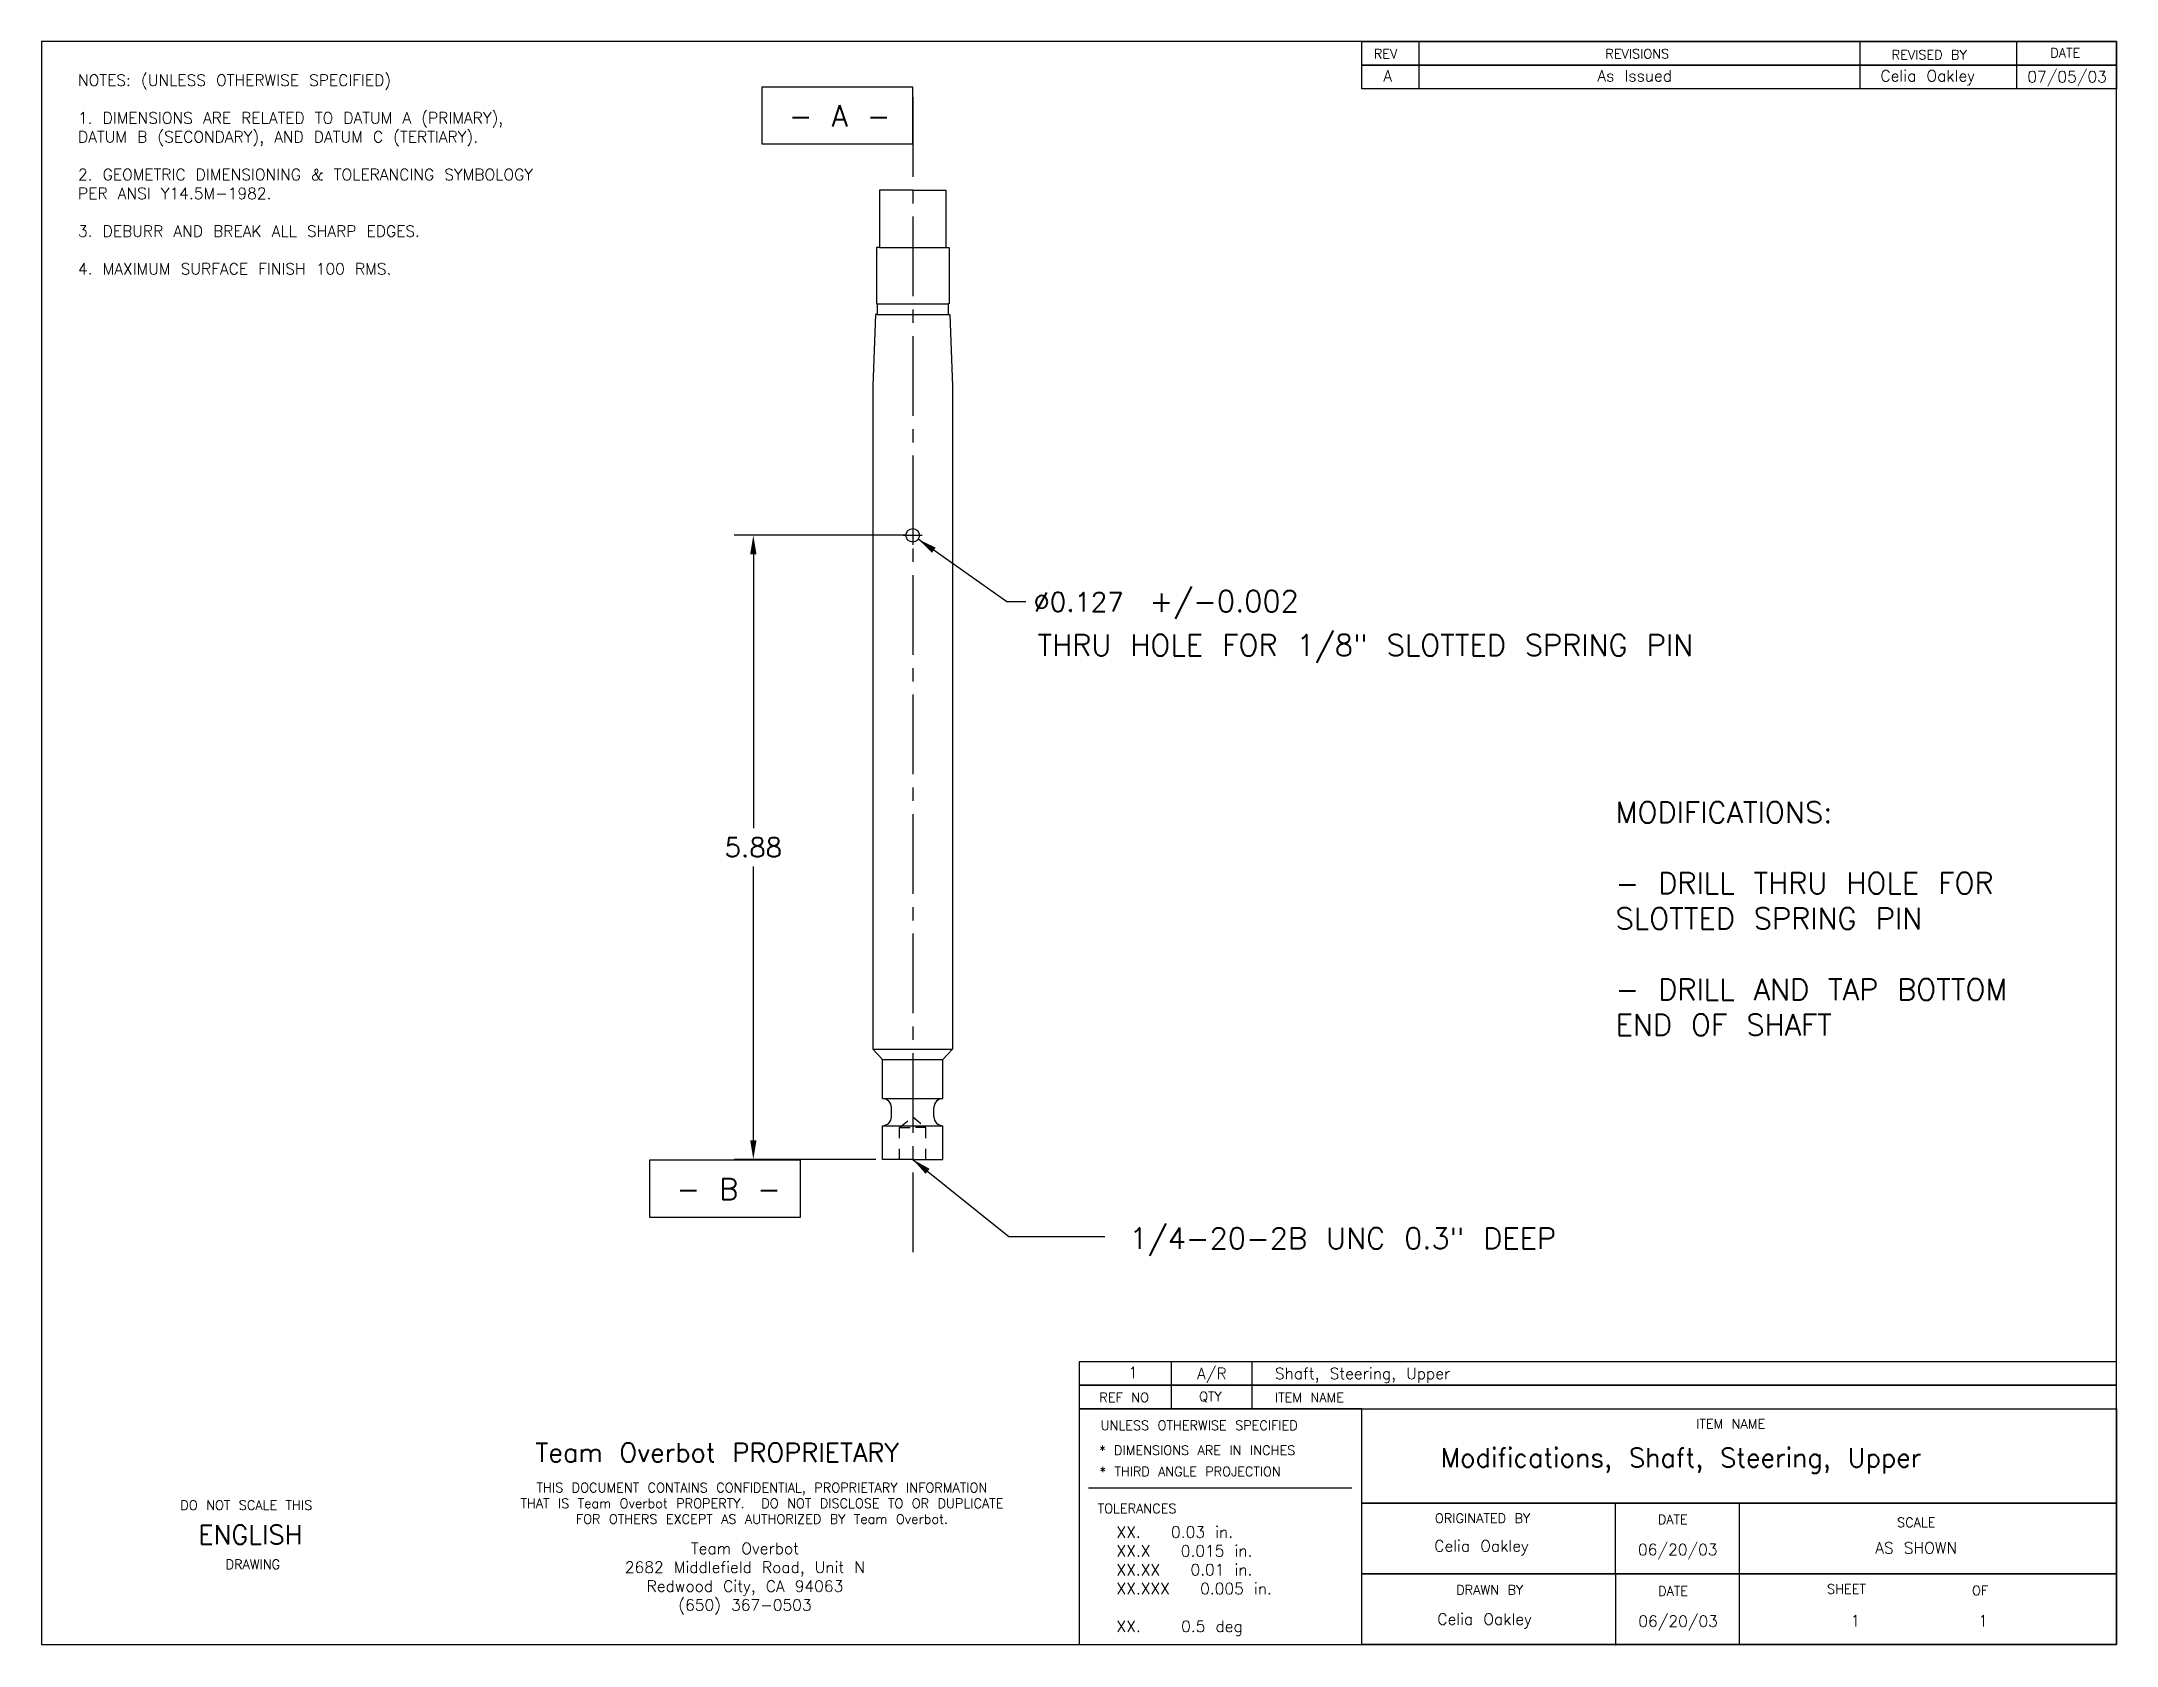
# Model space of a CAD drawing. Extents: x -2.2 to 17.3, y -4.6 to 10.5.
import ezdxf

# ---------------------------------------------------------------- set-up
doc = ezdxf.new("R2010")
doc.units = 0
doc.header["$MEASUREMENT"] = 0
doc.linetypes.add('CENTER2', pattern=[1.125, 0.75, -0.125, 0.125, -0.125])
doc.linetypes.add('HIDDEN4', pattern=[0.09375, 0.0625, -0.03125])
doc.layers.get('0').update_dxf_attribs({"linetype": 'CONTINUOUS'})
doc.layers.get('DEFPOINTS').update_dxf_attribs({"linetype": 'CONTINUOUS'})
doc.layers.add('DIMENSIONS', color=1, linetype='CONTINUOUS')
doc.layers.add('TITLEBLOCK', color=5, linetype='CONTINUOUS')
doc.styles.get("Standard").update_dxf_attribs({"font": 'txt.shx'})
doc.dimstyles.get("Standard").update_dxf_attribs({"dimtxt": 0.18, "dimasz": 0.18, "dimexe": 0.18, "dimexo": 0.0625, "dimgap": 0.09, "dimtad": 0, "dimtih": 1, "dimtoh": 1, "dimdec": 4, "dimzin": 0, "dimtxsty": 'STANDARD', "dimcen": 0.09, "dimazin": 3, "dimtfac": 1, "dimtdec": 4, "dimtofl": 0, "dimtmove": 0, "dimatfit": 3, "dimtolj": 1, "dimtzin": 0})

# ---------------------------------------------------------------- blocks, each defined once
blk = doc.blocks.new('*D0')
at = {"color": 0, "linetype": 'BYBLOCK'}
for p, q in [((5.938, 5.875), (4.32, 5.875)), ((4.5, 5.695), (4.5, 3.118)), ((4.5, 0.18), (4.5, 2.757)), ((5.652, 0), (4.32, 0))]:
    blk.add_line(p, q, dxfattribs=at)
for points in [[(4.5, 5.875), (4.53, 5.695), (4.47, 5.695)], [(4.5, 0), (4.53, 0.18), (4.47, 0.18)]]:
    blk.add_solid(points, dxfattribs=at)
at = {"layer": 'DEFPOINTS', "color": 0, "linetype": 'BYBLOCK'}
for p in [(6, 5.875), (5.715, 0)]:
    blk.add_point(p, dxfattribs=at)
at = {"color": 0, "linetype": 'BYBLOCK', "insert": (4.5, 2.938), "char_height": 0.18, "attachment_point": 5}
blk.add_mtext('\\A1;5.88', dxfattribs=at)
blk = doc.blocks.new('*D1')
at = {"color": 0, "linetype": 'BYBLOCK'}
for p, q in [((5.91, 5.875), (6.09, 5.875)), ((6, 5.965), (6, 5.785)), ((6.886, 5.248), (6.052, 5.838)), ((7.066, 5.248), (6.886, 5.248))]:
    blk.add_line(p, q, dxfattribs=at)
blk.add_solid([(6.052, 5.838), (6.181, 5.71), (6.216, 5.759)], dxfattribs=at)
at = {"color": 0, "linetype": 'BYBLOCK', "insert": (7.561, 5.248), "char_height": 0.18, "attachment_point": 5}
blk.add_mtext('\\A1;∅0.127', dxfattribs=at)

msp = doc.modelspace()

# ---------------------------------------------------------------- linework, layer by layer
for p, q in [((5.689, 9.125), (5.689, 8.585)), ((6, 9.125), (5.689, 9.125)), ((6, 9.125), (6.311, 9.125)), ((6.311, 9.125), (6.311, 8.585)), ((5.658, 8.585), (5.658, 8.055)), ((5.689, 8.585), (5.658, 8.585)), ((5.689, 8.585), (6.311, 8.585)), ((6.311, 8.585), (6.342, 8.585)), ((6.342, 8.585), (6.342, 8.055)), ((5.658, 8.055), (5.667, 8.055)), ((5.667, 8.055), (5.667, 7.955)), ((5.667, 8.055), (6.333, 8.055)), ((6.342, 8.055), (6.333, 8.055)), ((6.333, 8.055), (6.333, 7.955)), ((5.65, 7.955), (5.625, 7.28)), ((5.667, 7.955), (5.65, 7.955)), ((5.667, 7.955), (6.35, 7.955)), ((6.333, 7.955), (6.35, 7.955)), ((6.35, 7.955), (6.375, 7.28)), ((5.625, 7.28), (5.625, 1.039)), ((6.375, 7.28), (6.375, 1.039)), ((5.715, 0.939), (5.625, 1.039)), ((5.625, 1.039), (6.375, 1.039)), ((6.285, 0.939), (6.375, 1.039)), ((5.715, 0.573), (5.715, 0.939)), ((5.715, 0.939), (6.285, 0.939)), ((6.285, 0.573), (6.285, 0.939)), ((5.715, 0.573), (5.715, 0.573)), ((5.715, 0.573), (6.285, 0.573)), ((5.8, 0.402), (5.8, 0.488)), ((6.2, 0.402), (6.2, 0.488)), ((6.285, 0.573), (6.285, 0.573)), ((5.715, 0.317), (5.715, 0.317)), ((5.715, 0), (5.715, 0.317)), ((5.715, 0.317), (6.285, 0.317)), ((6.285, 0), (6.285, 0.317)), ((6.285, 0.317), (6.285, 0.317)), ((6, 0), (5.715, 0)), ((6, 0), (5.875, 0)), ((6, 0), (6.285, 0)), ((6, 0), (6.125, 0))]:
    msp.add_line(p, q)
at = {"linetype": 'HIDDEN4'}
for p, q in [((5.875, 0.3), (6, 0.4)), ((6, 0.4), (6.125, 0.3)), ((5.875, 0), (5.875, 0.3)), ((5.875, 0.3), (6, 0.3)), ((6.125, 0.3), (6, 0.3)), ((6.125, 0), (6.125, 0.3))]:
    msp.add_line(p, q, dxfattribs=at)
msp.add_circle((6, 5.875), 0.0635)
for centre, start, end in [((5.715, 0.488), 0, 90), ((5.715, 0.402), 270, 360), ((6.285, 0.488), 90, 180), ((6.285, 0.402), 180, 270)]:
    msp.add_arc(centre, 0.085, start, end)
at = {"layer": 'DIMENSIONS', "linetype": 'CENTER2'}
msp.add_line((6, 10), (6, -1), dxfattribs=at)
at = {"layer": 'DIMENSIONS'}
for p, q in [((6, 0), (6.9044, -0.7268)), ((6.9044, -0.7268), (7.8082, -0.7268))]:
    msp.add_line(p, q, dxfattribs=at)
for points in [[(4.5844, 10.0981), (5.9986, 10.0981), (5.9986, 9.5574), (4.5844, 9.5574)], [(3.5272, -0.0058), (4.9414, -0.0058), (4.9414, -0.5465), (3.5272, -0.5465)]]:
    msp.add_lwpolyline(points, close=True, dxfattribs=at)
at = {"layer": 'DIMENSIONS', "linetype": 'BYBLOCK'}
msp.add_solid([(6, 0), (6.1215, -0.1361), (6.1591, -0.0894)], dxfattribs=at)
at = {"layer": 'TITLEBLOCK'}
for p, q in [((10.7634, 10.5241), (10.7634, 10.0828)), ((14.9137, 10.5147), (14.9137, 10.0828)), ((16.3879, 10.5147), (16.3879, 10.0828)), ((8.4325, -1.9053), (8.4325, -2.3511)), ((9.1931, -1.9053), (9.1931, -2.3511)), ((10.2285, -2.3492), (7.5653, -2.3492)), ((7.5653, -2.3492), (7.5653, -3.015)), ((10.2285, -3.015), (10.2285, -2.3492)), ((7.5653, -3.015), (7.5653, -4.5685)), ((7.6543, -3.0913), (10.1338, -3.0913)), ((12.611, -3.236), (12.611, -3.9027)), ((13.7795, -3.2369), (13.7795, -3.9027)), ((13.7795, -3.9027), (13.7795, -4.5685)), ((12.6139, -3.91), (12.6139, -4.5767))]:
    msp.add_line(p, q, dxfattribs=at)
for points in [[(-2.2, -4.5685), (17.3305, -4.5685), (17.3305, 10.5232), (-2.2, 10.5232)], [(10.2285, 10.5232), (17.3305, 10.5232), (17.3305, 10.3013), (10.2285, 10.3013)], [(10.2285, 10.3013), (17.3305, 10.3013), (17.3305, 10.0794), (10.2285, 10.0794)], [(7.5653, -2.1272), (17.3305, -2.1272), (17.3305, -1.9053), (7.5653, -1.9053)], [(7.5653, -2.3492), (17.3305, -2.3492), (17.3305, -2.1272), (7.5653, -2.1272)], [(10.2285, -2.3492), (17.3305, -2.3492), (17.3305, -3.2369), (10.2285, -3.2369)], [(10.2285, -3.2369), (17.3305, -3.2369), (17.3305, -3.9027), (10.2285, -3.9027)], [(10.2285, -3.2369), (17.3305, -3.2369), (17.3305, -3.9027), (10.2285, -3.9027)], [(10.2285, -3.2369), (17.3305, -3.2369), (17.3305, -3.9027), (10.2285, -3.9027)], [(10.2285, -3.2369), (17.3305, -3.2369), (17.3305, -3.9027), (10.2285, -3.9027)], [(10.2285, -3.9027), (17.3305, -3.9027), (17.3305, -4.5685), (10.2285, -4.5685)]]:
    msp.add_lwpolyline(points, close=True, dxfattribs=at)

# ---------------------------------------------------------------- texts
at = {"layer": 'DIMENSIONS'}
for s, p in [('- A -', (4.8339, 9.7237)), ('+/-0.002', (8.2291, 5.1549)), ('THRU HOLE FOR 1/8" SLOTTED SPRING PIN', (7.1755, 4.7417)), ('- B -', (3.7767, -0.3802)), ('1/4-20-2B UNC 0.3" DEEP', (8.0406, -0.843))]:
    msp.add_text(s, height=0.2, dxfattribs=at).set_placement(p)
at = {"layer": 'DIMENSIONS', "insert": (12.6153, 3.3671), "char_height": 0.2, "width": 4.3185, "attachment_point": 1}
msp.add_mtext('MODIFICATIONS:\\P\\P- DRILL THRU HOLE FOR SLOTTED SPRING PIN\\P\\P- DRILL AND TAP BOTTOM END OF SHAFT', dxfattribs=at)
at = {"layer": 'TITLEBLOCK'}
for s, height, p in [('REV', 0.08878, (10.3408, 10.3645)), ('REVISIONS', 0.08878, (12.5193, 10.3645)), ('REVISED BY', 0.08878, (15.2141, 10.3551)), ('DATE', 0.08878, (16.7071, 10.3739)), ('A', 0.1065, (10.4301, 10.1466)), ('As Issued', 0.10653, (12.4442, 10.1485)), ('Celia Oakley', 0.10653, (15.1087, 10.1479)), ('07/05/03', 0.10653, (16.4911, 10.1391)), ('A/R', 0.10653, (8.6767, -2.0694)), ('1', 0.1065, (8.0288, -2.06)), ('Shaft, Steering, Upper', 0.10653, (9.4091, -2.0694)), ('REF NO', 0.08878, (7.7565, -2.2853)), ('QTY', 0.08878, (8.6954, -2.2759)), ('ITEM NAME', 0.08878, (9.4091, -2.2853)), ('UNLESS OTHERWISE SPECIFIED', 0.088775, (7.7694, -2.5483)), ('ITEM NAME', 0.08878, (13.3739, -2.5336)), ('Team Overbot PROPRIETARY', 0.17755, (2.4494, -2.8487)), ('* DIMENSIONS ARE IN INCHES', 0.088775, (7.7547, -2.783)), ('Modifications, Shaft, Steering, Upper', 0.17755, (10.9699, -2.8969)), ('* THIRD ANGLE PROJECTION', 0.088, (7.7607, -2.9823)), ('DO NOT SCALE THIS', 0.088775, (-0.8934, -3.2994)), ('TOLERANCES', 0.08878, (7.7411, -3.3308)), ('ENGLISH', 0.17755, (-0.7255, -3.6222)), ('ORIGINATED BY', 0.088775, (10.9155, -3.4232)), ('DATE', 0.08878, (13.0131, -3.4341)), ('SCALE', 0.08878, (15.2652, -3.4618)), ('Celia Oakley', 0.10653, (10.9091, -3.6926)), ('06/20/03', 0.10653, (12.8269, -3.7272)), ('AS SHOWN', 0.10653, (15.0598, -3.7112)), ('DRAWING', 0.08878, (-0.4673, -3.8569)), ('DRAWN BY', 0.08878, (11.1157, -4.0972)), ('DATE', 0.08878, (13.0161, -4.1081)), ('SHEET', 0.08878, (14.6063, -4.0888)), ('OF', 0.08878, (15.9708, -4.1034)), ('Celia Oakley', 0.10653, (10.9384, -4.3813)), ('06/20/03', 0.10653, (12.8299, -4.4012)), ('1', 0.1065, (14.8264, -4.3969)), ('1', 0.1065, (16.0294, -4.3969))]:
    msp.add_text(s, height=height, dxfattribs=at).set_placement(p)
for s, insert, char_height, width, attachment_point in [('NOTES: (UNLESS OTHERWISE SPECIFIED)\\P\\P1. DIMENSIONS ARE RELATED TO DATUM A (PRIMARY), DATUM B (SECONDARY), AND DATUM C (TERTIARY).\\P\\P2. GEOMETRIC DIMENSIONING & TOLERANCING SYMBOLOGY PER ANSI Y14.5M-1982.\\P\\P3. DEBURR AND BREAK ALL SHARP EDGES.\\P\\P4. MAXIMUM SURFACE FINISH 100 RMS.', (-1.8562, 10.2125), 0.10653, 4.882637, 1), ('THIS DOCUMENT CONTAINS CONFIDENTIAL, PROPRIETARY INFORMATION\\PTHAT IS Team Overbot PROPERTY.  DO NOT DISCLOSE TO OR DUPLICATE\\PFOR OTHERS EXCEPT AS AUTHORIZED BY Team Overbot.', (4.5809, -3.0459), 0.088775, 5.559127, 2), ('XX.   0.03 in.\\PXX.X   0.015 in.\\PXX.XX   0.01 in.\\PXX.XXX   0.005 in.\\P\\PXX.    0.5 deg', (7.9185, -3.455), 0.10653, 2.054011, 1), ('Team Overbot\\P2682 Middlefield Road, Unit N\\PRedwood City, CA 94063\\P(650) 367-0503', (4.4212, -3.6093), 0.10653, 3.94375, 2)]:
    msp.add_mtext(s, dxfattribs=dict(at, insert=insert, char_height=char_height, width=width, attachment_point=attachment_point))

# ---------------------------------------------------------------- dimensions: what is measured, and where the dimension line sits
at = {"layer": 'DIMENSIONS'}
dim = msp.add_linear_dim(base=(4.5002942981, 5.875), p1=(5.715, 0), p2=(6, 5.875), angle=90, dimstyle='STANDARD', override={"dimdec": 2}, dxfattribs=at)
dim.commit()
dim.dimension.update_dxf_attribs({"geometry": '*D0', "text_midpoint": (4.5002942981, 2.9375)})
dim = msp.add_diameter_dim_2p(p1=(5.9482, 5.9117), p2=(6.0518, 5.8383), dimstyle='STANDARD', override={"dimdec": 3}, dxfattribs=at)
dim.commit()
dim.dimension.update_dxf_attribs({"geometry": '*D1', "text_midpoint": (7.5613, 5.2479)})

doc.saveas('drawing.dxf')
